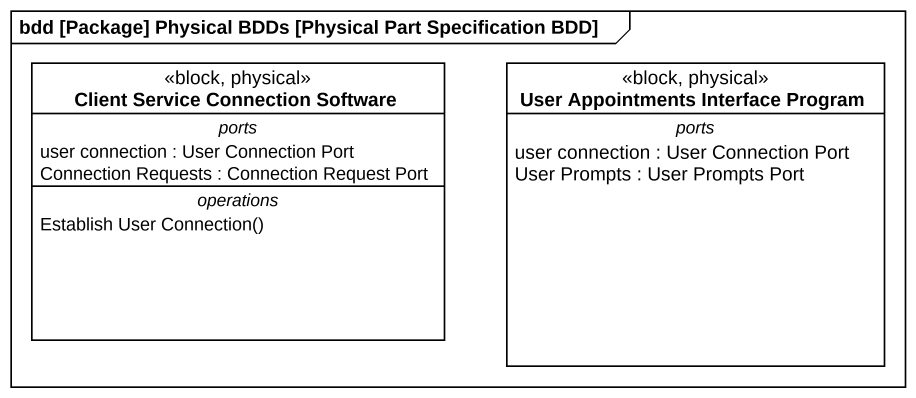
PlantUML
@startuml
mainframe bdd [Package] Physical BDDs [Physical Part Specification BDD]
hide circle
hide empty members
class "Client Service Connection Software" as Client_Service_Connection <<block, physical>> {
  -- ports --
  user connection : User Connection Port
  Connection Requests : Connection Request Port
  -- operations --
  Establish User Connection()
}
class "User Appointments Interface Program" as User_Appointments_Interface <<block, physical>> {
  -- ports --
  user connection : User Connection Port
  User Prompts : User Prompts Port
}
@enduml
